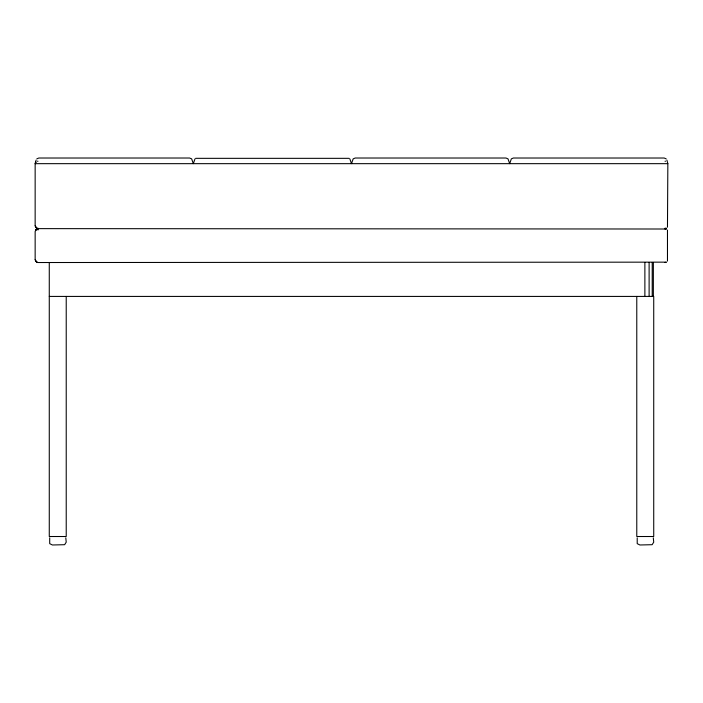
<?xml version="1.0" encoding="UTF-8"?>
<svg xmlns="http://www.w3.org/2000/svg" width="703" height="703" viewBox="0 0 703 703"><rect width="100%" height="100%" fill="white"/><g stroke="black" fill="none" stroke-linecap="round" stroke-linejoin="round"><path stroke-width="1.05" d="M35.712 162.252L35.15 163.667L35.15 225.804L36.565 228.255L37.98 228.633L666.435 229.011L665.029 229.011L665.029 228.255L666.435 228.255L665.029 228.633M36.099 160.108L35.15 163.667L667.85 163.667L667.472 227.218M665.029 262.527L666.435 262.149L37.98 262.527L36.565 262.149L35.15 259.706L35.15 231.454L36.565 229.011L37.98 228.633M667.472 261.112L667.472 230.048M49.702 537.83L49.702 543.656L52.4 544.983L64.632 544.702L66.223 542.154L65.792 537.83M637.208 537.83L637.208 543.656L639.906 544.983L652.138 544.702L653.728 542.154L653.298 537.83M194.986 158.869L193.325 163.667L191.664 158.869L189.643 158.017L38.832 158.017L36.811 158.869M35.712 230.048L36.67 229.011M195.706 158.333L349.11 158.333M37.435 161.224L37.98 161.224M665.029 161.224L665.565 161.224M35.528 162.252L36.248 162.252M35.15 225.804L36.67 228.255M35.528 227.218L36.978 228.255M36.565 228.255L37.98 228.255L37.98 230.048M36.565 229.011L37.98 229.011M35.528 230.048L36.248 230.048M35.15 259.706L36.67 262.149M35.528 261.112L36.978 262.149M36.565 262.149L37.98 262.527M49.272 296.42L653.728 296.42L653.728 536.512L636.777 536.512L636.777 296.42M666.189 158.869L664.168 158.017L513.357 158.017L511.336 158.869L509.675 163.667L508.014 158.869L505.993 158.017L355.182 158.017L353.161 158.869L351.5 163.667L349.839 158.869M666.892 160.108L667.85 163.667M653.351 262.527L653.351 296.42M652.217 262.527L652.217 296.42M649.115 262.527L649.115 296.42M644.879 262.527L644.879 296.42M66.223 296.42L66.223 536.512L49.272 536.512L49.272 262.527"/></g></svg>
